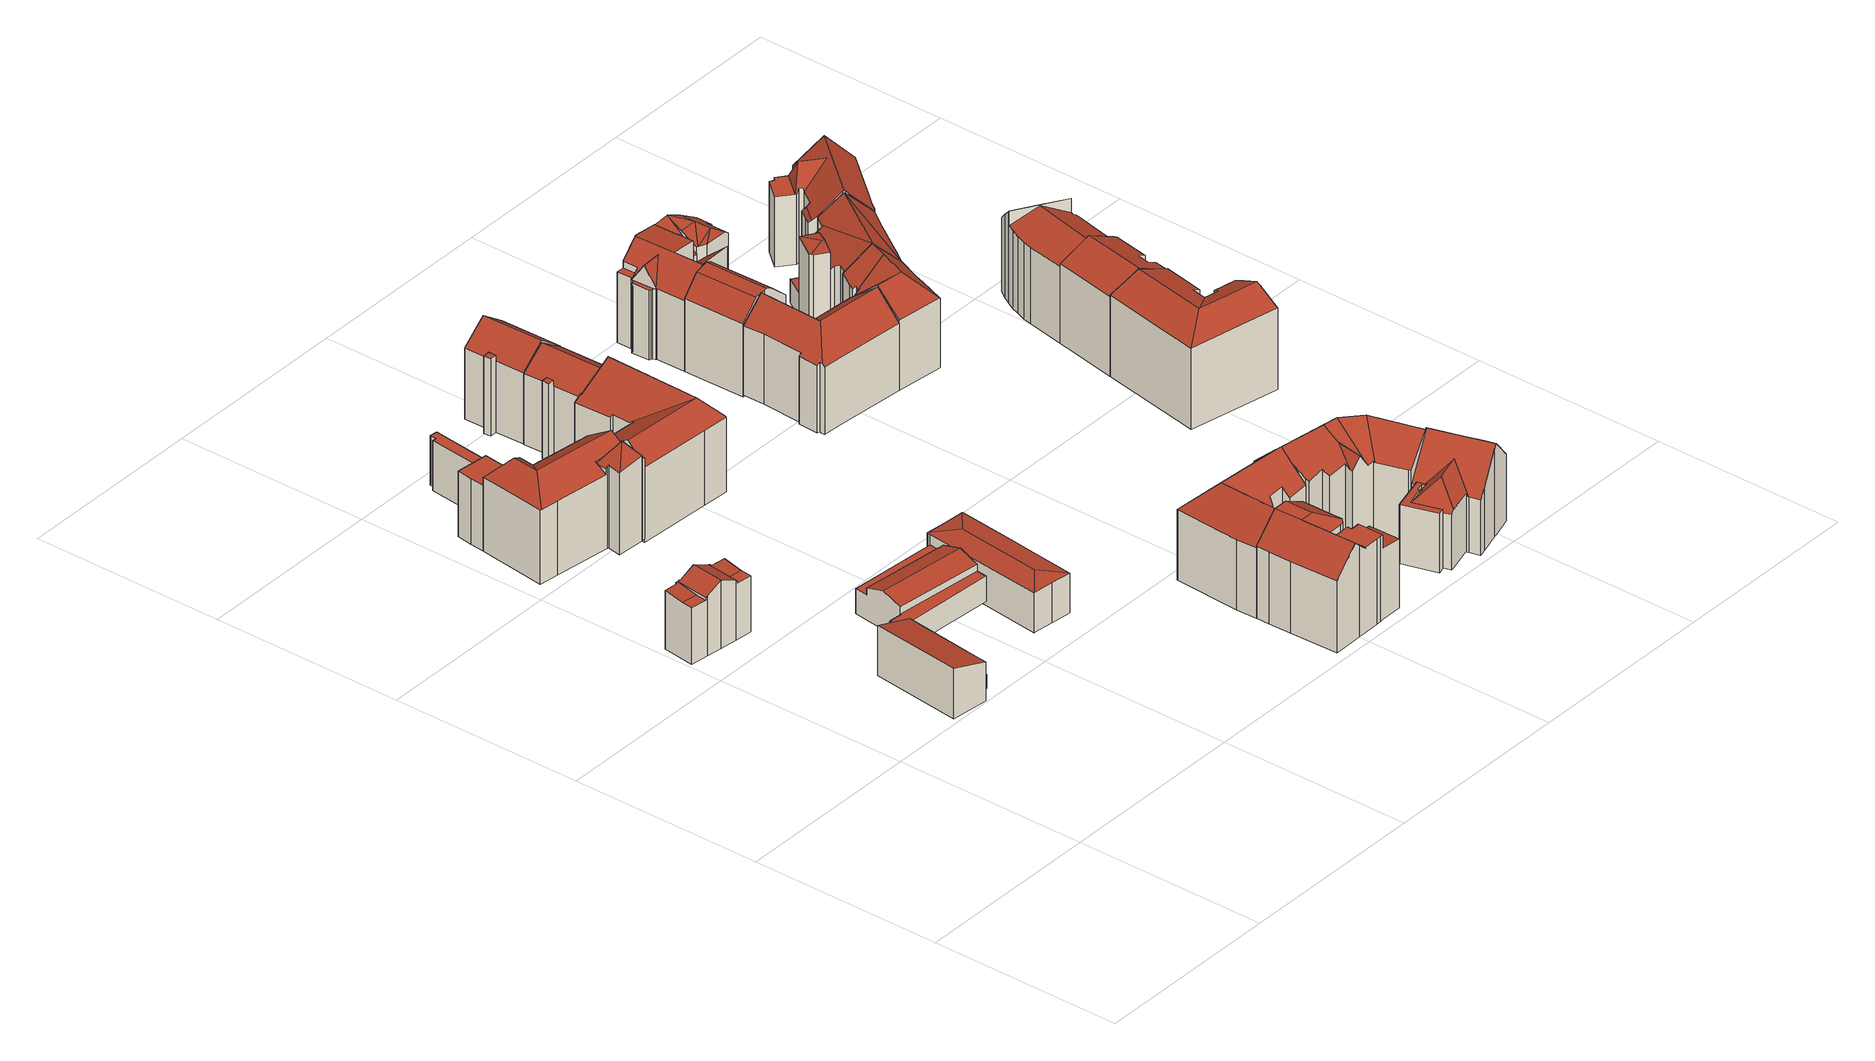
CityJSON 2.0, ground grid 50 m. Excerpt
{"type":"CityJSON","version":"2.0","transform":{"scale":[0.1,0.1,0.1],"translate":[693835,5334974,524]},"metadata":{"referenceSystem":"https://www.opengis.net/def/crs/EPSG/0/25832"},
"CityObjects":{
"building1":{"type":"Building","attributes":{"Gemeindeschluessel":"09162000","HoeheDach":"540.320","HoeheGrund":"527.160","Methode":"1000","NiedrigsteTraufeDesGebaeudes":"537.445","Geometrietyp2DReferenz":"3000","function":"31001_3000","roofType":"2100","measuredHeight":13.16,"storeysAboveGround":2},"geometry":[{"type":"MultiSurface","lod":"2","boundaries":[[[0,1,2,3]],[[4,5,6,7]],[[8,6,5,9,2,1]],[[10,9,5,4]],[[7,6,8,11]],[[3,2,9,10]],[[11,8,1,0]],[[0,3,10,4,7,11]]],"semantics":{"surfaces":[{"type":"WallSurface"},{"type":"RoofSurface"},{"type":"GroundSurface"}],"values":[0,0,1,0,0,0,0,2]}}]},
"building2":{"type":"Building","attributes":{"Gemeindeschluessel":"09162000","HoeheDach":"543.500","HoeheGrund":"525.780","Methode":"2000","NiedrigsteTraufeDesGebaeudes":"540.500","Geometrietyp2DReferenz":"3000","function":"31001_3000","roofType":"3100","measuredHeight":17.72,"storeysAboveGround":2},"geometry":[{"type":"MultiSurface","lod":"2","boundaries":[[[12,13,14,15]],[[16,17,18,19]],[[20,21,14,13,22,23,24]],[[25,21,20,26]],[[27,28,29,25,26,30]],[[31,32,33,34,35,36,37]],[[25,29,38,35,34,39,40,41,21]],[[42,22,13,12]],[[43,41,40,44]],[[45,46,47,48]],[[49,23,22,42]],[[37,19,18,31]],[[50,51,36,35,38]],[[26,20,24,30]],[[49,27,30,24,23]],[[52,53,54,17,16]],[[51,52,16,19,37,36]],[[17,54,47,46,31,18]],[[48,47,54,53]],[[50,38,29,28]],[[52,51,50,28,27,49,42,12,15,43,44,55,56,57,45,48,53]],[[43,15,14,21,41]],[[44,40,39,55]],[[56,55,39,34,33]],[[56,33,32,57]],[[45,57,32,31,46]]],"semantics":{"surfaces":[{"type":"WallSurface"},{"type":"RoofSurface"},{"type":"GroundSurface"}],"values":[0,1,1,0,0,1,1,0,0,0,0,0,0,1,0,0,0,1,0,0,2,0,0,0,0,0]}}]},
"building3":{"type":"Building","attributes":{"Gemeindeschluessel":"09162000","HoeheDach":"533.400","HoeheGrund":"527.110","Methode":"2000","NiedrigsteTraufeDesGebaeudes":"533.400","Geometrietyp2DReferenz":"3000","function":"51009_1610","roofType":"1000","measuredHeight":6.29},"geometry":[{"type":"MultiSurface","lod":"2","boundaries":[[[58,59,60,61]],[[62,63,64,65]],[[66,67,68,69]],[[70,71,72,73]],[[74,75,76,77]],[[73,72,75,74]],[[77,76,78,79]],[[69,68,59,58]],[[80,81,67,66]],[[82,83,71,70]],[[75,72,71,83,60,59,68,67,81,84,64,63,78,76]],[[85,84,81,80]],[[77,79,62,65,85,80,66,69,58,61,82,70,73,74]],[[79,78,63,62]],[[61,60,83,82]],[[65,64,84,85]]],"semantics":{"surfaces":[{"type":"WallSurface"},{"type":"RoofSurface"},{"type":"GroundSurface"}],"values":[0,0,0,0,0,0,0,0,0,0,1,0,2,0,0,0]}}]},
"building4":{"type":"Building","attributes":{"Gemeindeschluessel":"09162000","HoeheDach":"531.080","HoeheGrund":"527.400","Methode":"2000","NiedrigsteTraufeDesGebaeudes":"531.080","Geometrietyp2DReferenz":"3000","function":"51009_1610","roofType":"1000","measuredHeight":3.68},"geometry":[{"type":"MultiSurface","lod":"2","boundaries":[[[86,87,88,89]],[[90,87,86,91]],[[92,93,90,91]],[[91,86,89,92]],[[93,88,87,90]],[[92,89,88,93]]],"semantics":{"surfaces":[{"type":"RoofSurface"},{"type":"WallSurface"},{"type":"GroundSurface"}],"values":[0,1,2,1,1,1]}}]},
"building5":{"type":"Building","attributes":{"Gemeindeschluessel":"09162000","HoeheDach":"552.330","HoeheGrund":"525.790","Methode":"2000","NiedrigsteTraufeDesGebaeudes":"545.018","Geometrietyp2DReferenz":"3000","function":"31001_9998","roofType":"3200","measuredHeight":26.54,"storeysAboveGround":4},"geometry":[{"type":"MultiSurface","lod":"2","boundaries":[[[94,95,96]],[[97,98,99,100,101,102]],[[103,104,105]],[[106,102,101,107,108]],[[109,110,111,112]],[[113,114,115,116,117,118,119,120,121]],[[122,123,124,125]],[[126,127,128,129,130,131,132,106,108]],[[133,97,102,106]],[[134,109,112,135,136,137]],[[138,139,125,124,104,103,140,141,142]],[[143,100,99,144,145,146]],[[112,111,147,95,94]],[[148,108,107,116,115,114,113]],[[112,94,135]],[[149,131,130,150]],[[95,151,152,96]],[[135,94,96,105,104,124,123,136]],[[96,152,105]],[[153,147,111,110]],[[107,101,100,143,146,117,116]],[[132,131,149,154,133,106]],[[141,140,103,105,152,151,155,128,127,126,108,148]],[[118,117,146,145]],[[137,136,123,122]],[[151,95,156,157,155]],[[155,157,158,159,129,128]],[[156,95,147,153]],[[150,130,129,159]],[[160,142,141,148,113,121]],[[150,159,158,157,156,153,110,109,134,137,122,125,139,138,142,160,121,120,119,118,145,144,99,98,97,133,154,149]]],"semantics":{"surfaces":[{"type":"RoofSurface"},{"type":"WallSurface"},{"type":"GroundSurface"}],"values":[0,1,1,0,1,1,1,0,1,1,1,1,0,0,0,1,1,0,1,1,0,1,0,1,1,1,1,1,1,1,2]}}]},
"building6":{"type":"Building","attributes":{"Gemeindeschluessel":"09162000","HoeheDach":"542.889","HoeheGrund":"525.760","Methode":"2000","NiedrigsteTraufeDesGebaeudes":"538.800","Geometrietyp2DReferenz":"3000","function":"31001_9998","roofType":"1000","measuredHeight":17.13,"storeysAboveGround":4},"geometry":[{"type":"MultiSurface","lod":"2","boundaries":[[[161,162,163,164,165,166]],[[167,168,169,170]],[[118,171,172,173]],[[174,175,164,163]],[[176,177,178,179,180,181,182]],[[162,161,97,98,99,183,145,118,173,181,180,179,167,170,174,163]],[[179,178,168,167]],[[145,184,171,118]],[[185,186,187,166,165,164,175,169,168,178,177,188]],[[177,176,189,188]],[[184,189,176,182,172,171]],[[187,186,185,99,98,97]],[[183,99,185,188,189,184,145]],[[161,166,187,97]],[[173,172,182,181]],[[170,169,175,174]]],"semantics":{"surfaces":[{"type":"WallSurface"},{"type":"GroundSurface"},{"type":"RoofSurface"}],"values":[0,0,0,0,0,1,0,0,2,0,2,0,0,0,0,0]}}]},
"building7":{"type":"Building","attributes":{"Gemeindeschluessel":"09162000","HoeheDach":"537.340","HoeheGrund":"527.220","Methode":"2000","NiedrigsteTraufeDesGebaeudes":"533.720","Geometrietyp2DReferenz":"3000","function":"31001_3000","roofType":"3100","measuredHeight":10.12,"storeysAboveGround":1},"geometry":[{"type":"MultiSurface","lod":"2","boundaries":[[[190,191,192,193,194,195]],[[196,197,198,199,191,190,195,200,201,202,203,204,205,206,207,208,209]],[[206,210,211,207]],[[194,212,213,201,200,195]],[[214,215,216,217,218,219,210,206,205,204,203,202]],[[220,221,222,223,211,210,219]],[[224,225,218,217]],[[226,227,192,191,199,198,197,196,209,222,221,220,225,224]],[[226,224,217,216]],[[227,226,216,215]],[[201,213,214,202]],[[223,222,209,208,207,211]],[[193,192,227,215,214,213,212,194]],[[219,218,225,220]]],"semantics":{"surfaces":[{"type":"WallSurface"},{"type":"GroundSurface"},{"type":"RoofSurface"}],"values":[0,1,0,0,0,2,2,0,2,0,0,0,2,0]}}]},
"building8":{"type":"Building","attributes":{"Gemeindeschluessel":"09162000","HoeheDach":"537.509","HoeheGrund":"526.110","Methode":"1000","NiedrigsteTraufeDesGebaeudes":"536.453","Geometrietyp2DReferenz":"3000","function":"31001_3000","roofType":"3200","measuredHeight":11.4,"storeysAboveGround":2},"geometry":[{"type":"MultiSurface","lod":"2","boundaries":[[[228,229,230,231,232,233,234]],[[235,236,237,238,239,230,229,228]],[[239,238,237,236,240,241,242,243,244,245,246,247,248,249]],[[250,234,233,251,252,253,254,255]],[[256,235,228,234,250]],[[241,240,256,250,255,242]],[[255,254,253,244,243,242]],[[251,257,247,246,245,252]],[[236,235,256,240]],[[244,253,252,245]],[[233,232,257,251]],[[249,231,230,239]],[[232,231,249,248,247,257]]],"semantics":{"surfaces":[{"type":"RoofSurface"},{"type":"WallSurface"},{"type":"GroundSurface"}],"values":[0,1,2,0,0,1,1,1,1,1,0,1,1]}}]},
"building9":{"type":"Building","attributes":{"Gemeindeschluessel":"09162000","HoeheDach":"549.359","HoeheGrund":"524.947","Methode":"2000","NiedrigsteTraufeDesGebaeudes":"543.451","Geometrietyp2DReferenz":"3000","function":"31001_1000","roofType":"3100","measuredHeight":24.41,"storeysAboveGround":4},"geometry":[{"type":"MultiSurface","lod":"2","boundaries":[[[258,259,260,261]],[[262,263,264,265]],[[266,267,268,269,270,271]],[[265,264,272,273]],[[274,275,276,277]],[[278,279,271,270,280]],[[281,282,259,258]],[[283,284,285,286]],[[287,266,271,279]],[[288,289,290,291]],[[268,292,293,276,275,294,269]],[[295,287,279,278,288,291,262,265,273,296,283,286,281,258,261,274,277,297,298]],[[274,261,260,294,275]],[[273,272,299,296]],[[291,290,263,262]],[[285,284,300,269,294,260,259,282]],[[295,298,292,268,267]],[[269,300,299,272,264,263,290,289,280,270]],[[277,276,293,297]],[[297,293,292,298]],[[286,285,282,281]],[[278,280,289,288]],[[283,296,299,300,284]],[[295,267,266,287]]],"semantics":{"surfaces":[{"type":"WallSurface"},{"type":"RoofSurface"},{"type":"GroundSurface"}],"values":[0,0,1,0,0,0,0,0,0,0,1,2,0,0,0,1,0,1,0,0,0,0,0,0]}}]},
"building10":{"type":"Building","attributes":{"Gemeindeschluessel":"09162000","HoeheDach":"547.960","HoeheGrund":"524.933","Methode":"2000","NiedrigsteTraufeDesGebaeudes":"543.360","Geometrietyp2DReferenz":"3000","function":"31001_1000","roofType":"3100","measuredHeight":23.03,"storeysAboveGround":5},"geometry":[{"type":"MultiSurface","lod":"2","boundaries":[[[301,302,303,304,305,306]],[[307,308,304,303]],[[309,310,311,312]],[[313,314,315,316,317,318,319,306,305]],[[320,307,303,302]],[[320,321,314,313,308,307]],[[312,311,322,274]],[[305,304,308,313]],[[317,322,311,310,318]],[[301,306,319,323]],[[258,315,314,321]],[[309,323,319,318,310]],[[261,316,315,258]],[[261,274,322,317,316]],[[261,258,321,320,302,301,323,309,312,274]]],"semantics":{"surfaces":[{"type":"WallSurface"},{"type":"RoofSurface"},{"type":"GroundSurface"}],"values":[0,1,0,1,0,0,0,0,1,0,0,0,0,0,2]}}]},
"building11":{"type":"Building","attributes":{"Gemeindeschluessel":"09162000","HoeheDach":"551.380","HoeheGrund":"526.070","Methode":"2000","NiedrigsteTraufeDesGebaeudes":"544.099","Geometrietyp2DReferenz":"3000","function":"31001_1000","roofType":"2100","measuredHeight":25.31,"storeysAboveGround":4},"geometry":[{"type":"MultiSurface","lod":"2","boundaries":[[[324,325,326,327,328,329,330,331,332,333]],[[334,327,326]],[[335,336,337,338,339,340,341,342]],[[343,339,338,344]],[[345,346,347,348,349,350,351]],[[351,352,353,354,355,356,345]],[[349,348,357,358]],[[359,332,331,360]],[[361,362,363,355,354,334,326,325,324]],[[364,365,366,336,335,367]],[[368,369,370,346,345,356,371,372]],[[364,367,373,354,353]],[[357,374,375,376,377,358]],[[378,379,361,324,333,380]],[[381,382,383,384,370,369,385]],[[386,382,381,385,387,388,379,378,380,359,360,389,390,391,392,393,394,343,344,395,366,365,364,353,352,351,350,349,358,377,376,396]],[[354,373,334]],[[328,397,341,340,394,393,392,391,390,329]],[[388,387,368,372,362,361,379]],[[380,333,332,359]],[[342,341,397,328,327]],[[376,375,398,396]],[[363,371,356,355]],[[347,346,370,384]],[[366,395,344,338,337,336]],[[385,369,368,387]],[[394,340,339,343]],[[360,331,330,389]],[[383,399,398,375,374,357,348,347,384]],[[334,373,367,335,342,327]],[[382,386,396,398,399,383]],[[389,330,329,390]],[[362,372,371,363]]],"semantics":{"surfaces":[{"type":"RoofSurface"},{"type":"WallSurface"},{"type":"GroundSurface"}],"values":[0,0,0,1,1,1,1,1,0,1,0,1,1,1,1,2,1,1,1,1,0,1,1,1,1,1,1,1,0,0,1,1,1]}}]},
"building12":{"type":"Building","attributes":{"Gemeindeschluessel":"09162000","HoeheDach":"548.490","HoeheGrund":"524.982","Methode":"2000","NiedrigsteTraufeDesGebaeudes":"543.590","Geometrietyp2DReferenz":"3000","function":"31001_1000","roofType":"3100","measuredHeight":23.51,"storeysAboveGround":5},"geometry":[{"type":"MultiSurface","lod":"2","boundaries":[[[400,401,402,403,404,405,406,407]],[[400,407,408,409,410]],[[411,412,413,410,409,414,415]],[[406,405,415,414,416]],[[404,403,417,418,411]],[[404,411,415,405]],[[402,419,417,403]],[[400,410,413,401]],[[411,418,420,412]],[[406,416,408,407]],[[402,401,413,412,420,419]],[[419,420,418,417]],[[409,408,416,414]]],"semantics":{"surfaces":[{"type":"GroundSurface"},{"type":"WallSurface"},{"type":"RoofSurface"}],"values":[0,1,2,1,1,1,1,1,1,1,1,2,2]}}]},
"building13":{"type":"Building","attributes":{"Gemeindeschluessel":"09162000","HoeheDach":"551.360","HoeheGrund":"526.046","Methode":"2000","NiedrigsteTraufeDesGebaeudes":"544.076","Geometrietyp2DReferenz":"3000","function":"31001_1000","roofType":"3100","measuredHeight":25.31,"storeysAboveGround":4},"geometry":[{"type":"MultiSurface","lod":"2","boundaries":[[[421,422,423,424]],[[425,426,427,428]],[[429,430,431,432,433,434,423,422,435]],[[421,436,437,435,422]],[[428,427,437,436]],[[438,439,440,441]],[[442,443,444,445]],[[429,435,437,427,426,446,447,448,449]],[[450,451,438,441,430,429]],[[439,438,451,452]],[[453,432,431,454]],[[421,424,455,456,453,454,440,439,452,442,445,457,458,459,425,428,436]],[[459,446,426,425]],[[456,433,432,453]],[[455,434,433,456]],[[440,454,431,430,441]],[[450,429,449,444,443]],[[458,447,446,459]],[[442,452,451,450,443]],[[447,458,457,448]],[[449,448,457,445,444]],[[424,423,434,455]]],"semantics":{"surfaces":[{"type":"WallSurface"},{"type":"RoofSurface"},{"type":"GroundSurface"}],"values":[0,0,1,0,0,0,0,1,1,0,0,2,0,0,0,0,1,0,0,0,0,0]}}]},
"building14":{"type":"Building","attributes":{"Gemeindeschluessel":"09162000","HoeheDach":"542.100","HoeheGrund":"526.580","Methode":"2000","NiedrigsteTraufeDesGebaeudes":"542.100","Geometrietyp2DReferenz":"3000","function":"51009_1610","roofType":"1000","measuredHeight":15.52},"geometry":[{"type":"MultiSurface","lod":"2","boundaries":[[[460,461,462,463,464,465,466,467,468,469,470,471]],[[466,472,473,467]],[[463,474,475,464]],[[464,475,476,465]],[[462,477,474,463]],[[470,478,479,471]],[[480,461,460,481]],[[467,473,482,468]],[[471,479,481,460]],[[480,481,479,478,483,482,473,472,476,475,474,477]],[[465,476,472,466]],[[469,483,478,470]],[[461,480,477,462]],[[468,482,483,469]]],"semantics":{"surfaces":[{"type":"GroundSurface"},{"type":"WallSurface"},{"type":"RoofSurface"}],"values":[0,1,1,1,1,1,1,1,1,2,1,1,1,1]}}]},
"building15":{"type":"Building","attributes":{"name":"Polizeiinspektion 22 München - Bogenhausen","Gemeindeschluessel":"09162000","HoeheDach":"550.520","HoeheGrund":"526.242","Methode":"2000","NiedrigsteTraufeDesGebaeudes":"544.371","Geometrietyp2DReferenz":"3000","function":"31001_3071","roofType":"3100","measuredHeight":24.28,"storeysAboveGround":4},"geometry":[{"type":"MultiSurface","lod":"2","boundaries":[[[484,485,486]],[[487,488,489,490,491]],[[492,493,494,495]],[[490,489,496,497,498]],[[499,500,501,484,486,502]],[[501,503,498,504,484]],[[505,495,494,506,507]],[[508,491,490,498,503]],[[487,509,500,499,510,511,512,513,514,515,492,495,505,516,517,518,519,520,521,488]],[[505,507,522,516]],[[521,520,523,497,496]],[[510,499,502,524,525]],[[520,519,526,527,523]],[[500,509,508,503,501]],[[528,511,510,525]],[[513,529,530,514]],[[511,528,531,512]],[[514,530,532,515]],[[517,533,534,518]],[[484,504,535,485]],[[528,525,524,485,535,506,494,493,532,530,529,531]],[[521,496,489,488]],[[487,491,508,509]],[[498,497,523,527,504]],[[516,522,533,517]],[[518,534,526,519]],[[512,531,529,513]],[[535,504,527,526,534,533,522,507,506]],[[486,485,524,502]],[[515,532,493,492]]],"semantics":{"surfaces":[{"type":"RoofSurface"},{"type":"WallSurface"},{"type":"GroundSurface"}],"values":[0,1,1,0,1,0,1,0,2,1,1,1,1,1,1,1,1,1,1,0,0,1,1,0,1,1,1,0,0,1]}}]},
"building16":{"type":"Building","attributes":{"Gemeindeschluessel":"09162000","HoeheDach":"550.660","HoeheGrund":"526.800","Methode":"2000","NiedrigsteTraufeDesGebaeudes":"541.250","Geometrietyp2DReferenz":"3000","function":"31001_1000","roofType":"3100","measuredHeight":23.86,"storeysAboveGround":4},"geometry":[{"type":"MultiSurface","lod":"2","boundaries":[[[536,537,538,539]],[[540,541,542,543,544,545,546,547,548,549,536,539,550,551,552,553,554,555,556,557,558,559,560,561,562,563,564,565,566,567,568,569,570,571]],[[572,573,574,575,576,577,578,579,580,581,582,583,584]],[[585,584,583,564,563,562]],[[586,587,588,589,590,591,592,593,594,575,574,573,572,584,585]],[[595,596,590,589,597,598,599]],[[552,600,601,553]],[[542,593,592,543]],[[541,540,571,576,575,594]],[[549,602,537,536]],[[560,559,558,603,588,587,586,561]],[[554,604,605,555]],[[606,603,558,557,556,607]],[[538,608,609,551,550,539]],[[555,605,607,556]],[[545,590,596,546]],[[582,581,580,579,578,577,576,571,570,569,568,567,566,565,564,583]],[[598,597,589,588,603,606,607,605,604,601,600,609,608]],[[553,601,604,554]],[[549,548,547,546,596,595,599,602]],[[561,586,585,562]],[[544,543,592,591,590,545]],[[537,602,599,598,608,538]],[[541,594,593,542]],[[551,609,600,552]]],"semantics":{"surfaces":[{"type":"WallSurface"},{"type":"GroundSurface"},{"type":"RoofSurface"}],"values":[0,1,2,0,2,2,0,0,0,0,0,0,0,0,0,0,0,2,0,0,0,0,2,0,0]}}]},
"building17":{"type":"Building","attributes":{"Gemeindeschluessel":"09162000","HoeheDach":"549.860","HoeheGrund":"525.980","Methode":"2000","NiedrigsteTraufeDesGebaeudes":"540.804","Geometrietyp2DReferenz":"3000","function":"31001_1000","roofType":"3100","measuredHeight":23.88,"storeysAboveGround":4},"geometry":[{"type":"MultiSurface","lod":"2","boundaries":[[[610,611,612,613]],[[614,615,616,617,618,619,620,621]],[[622,623,611,610]],[[624,625,626,627,628,629]],[[630,631,632,633]],[[634,635,631,630,636,637]],[[626,625,638,639]],[[639,638,640,641]],[[642,643,644,645,646,647]],[[648,647,646,616,615,614,649]],[[650,643,642,651,634,637]],[[620,652,653,654,655,621]],[[656,657,658,659,613,612]],[[632,660,661,662,663,633]],[[614,621,655,654,664,640,638,625,624,629,657,656,665,649]],[[658,657,629,628]],[[631,635,649,665,656,612,611,623,661,660,632]],[[617,616,646,645]],[[666,641,640,664,654,653]],[[651,642,647,648,649,635,634]],[[662,661,623,622]],[[644,643,650,637,636,630,633,663,662,622,610,613,659,658,628,627,626,639,641,666,653,652,620,619,618,617,645]]],"semantics":{"surfaces":[{"type":"WallSurface"},{"type":"RoofSurface"},{"type":"GroundSurface"}],"values":[0,0,0,0,0,0,0,0,0,1,0,0,0,0,1,0,1,0,0,1,0,2]}}]},
"building18":{"type":"Building","attributes":{"Gemeindeschluessel":"09162000","HoeheDach":"549.970","HoeheGrund":"525.490","Methode":"2000","NiedrigsteTraufeDesGebaeudes":"544.074","Geometrietyp2DReferenz":"3000","function":"31001_1000","roofType":"3400","measuredHeight":24.48,"storeysAboveGround":4},"geometry":[{"type":"MultiSurface","lod":"2","boundaries":[[[667,668,669,670,671,672,673,674,675,676]],[[677,678,679,680,681,682]],[[683,684,685,686,687,688,689,690]],[[680,667,676,681]],[[691,692,686,685]],[[693,694,692,691]],[[671,670,694,693]],[[693,691,685,684,683,690,678,677,682,675,674,673,672,671]],[[686,692,694,670,669,687]],[[679,689,688,668,667,680]],[[690,689,679,678]],[[682,681,676,675]],[[687,669,668,688]]],"semantics":{"surfaces":[{"type":"WallSurface"},{"type":"RoofSurface"},{"type":"GroundSurface"}],"values":[0,0,0,1,0,0,0,2,1,1,0,0,1]}}]},
"building19":{"type":"Building","attributes":{"Gemeindeschluessel":"09162000","HoeheDach":"550.020","HoeheGrund":"525.512","Methode":"2000","NiedrigsteTraufeDesGebaeudes":"542.207","Geometrietyp2DReferenz":"3000","function":"31001_1000","roofType":"3100","measuredHeight":24.51,"storeysAboveGround":4},"geometry":[{"type":"MultiSurface","lod":"2","boundaries":[[[675,695,696,697]],[[671,698,699,695,675]],[[700,701,702,703]],[[704,705,706,707,708,709]],[[708,707,710,711]],[[712,713,714,715]],[[711,710,716,717]],[[699,698,718,714,713]],[[719,720,721,722,723,724]],[[725,726,727,728]],[[706,705,729,730,731]],[[732,733,734,722,721,735,736,737]],[[738,739,740,741]],[[742,743,744,727,726,702,701,745,746]],[[747,748,749,750]],[[751,733,732]],[[752,710,707]],[[712,753,734,733,751,713]],[[754,755,756,757]],[[706,752,707]],[[758,759,760,761]],[[762,763,749]],[[764,718,698,671]],[[717,720,719,765]],[[755,762,763,762,766,767,756]],[[768,762,755,754]],[[706,731,752]],[[769,736,735,770]],[[704,709,771,724,723,772,734,753]],[[769,757,756,767,773,737,736]],[[774,743,742,750,749,763,762,768]],[[775,746,745,776]],[[715,714,718,764]],[[771,719,724]],[[777,744,743,774]],[[729,705,704,753,712,715,764,671,675,697,775,776,700,703,725,728,777,774,768,754,757,769,770,778,761,760,738,741]],[[710,758,779,716]],[[696,695,699,732,737,773,780,762,749,748,781]],[[776,745,701,700]],[[722,734,772]],[[740,730,729,741]],[[732,699,713,751]],[[742,746,782,747,750]],[[708,711,717,765,709]],[[728,727,744,777]],[[761,778,779,758]],[[762,780,766]],[[740,739,759,758,710,752,731,730]],[[696,781,782,746,775,697]],[[717,716,779,778,770,735,721,720]],[[782,781,748,747]],[[703,702,726,725]],[[772,723,722]],[[771,709,765,719]],[[766,780,773,767]],[[760,759,739,738]]],"semantics":{"surfaces":[{"type":"WallSurface"},{"type":"RoofSurface"},{"type":"GroundSurface"}],"values":[0,0,0,0,1,0,1,1,1,0,0,1,0,1,1,0,1,0,0,1,0,0,0,1,1,0,1,0,0,0,0,0,0,0,0,2,1,1,0,0,0,1,0,0,0,0,0,1,0,0,1,0,1,1,0,0]}}]},
"building20":{"type":"Building","attributes":{"Gemeindeschluessel":"09162000","HoeheDach":"527.910","HoeheGrund":"525.970","Methode":"2000","NiedrigsteTraufeDesGebaeudes":"527.910","Geometrietyp2DReferenz":"3000","function":"51009_1610","roofType":"1000","measuredHeight":1.94},"geometry":[{"type":"MultiSurface","lod":"2","boundaries":[[[783,784,785,786]],[[784,787,788,785]],[[783,789,787,784]],[[785,788,790,786]],[[786,790,789,783]],[[790,788,787,789]]],"semantics":{"surfaces":[{"type":"GroundSurface"},{"type":"WallSurface"},{"type":"RoofSurface"}],"values":[0,1,1,1,1,2]}}]},
"building21":{"type":"Building","attributes":{"Gemeindeschluessel":"09162000","HoeheDach":"550.270","HoeheGrund":"525.920","Methode":"2000","NiedrigsteTraufeDesGebaeudes":"543.531","Geometrietyp2DReferenz":"3000","function":"31001_1000","roofType":"3100","measuredHeight":24.35,"storeysAboveGround":4},"geometry":[{"type":"MultiSurface","lod":"2","boundaries":[[[791,792,646,793]],[[794,795,796,797,798,799,800,801,802,803,804,805,806,807,808,809,810,811,812,813,814]],[[815,816,813,812,811,817]],[[791,818,819,820,792]],[[806,805,821,822,823,807]],[[810,824,817,811]],[[807,823,825,808]],[[813,816,826,814]],[[827,819,818]],[[825,828,824,810,809,808]],[[829,793,646,801,800,799]],[[814,826,830,794]],[[796,795,794,830,831,832]],[[798,797,796,832,833,834,829,799]],[[818,815,817,824,828,825,823,822,821,827]],[[833,832,831,830,826,816,815,818,791]],[[792,820,803,802,801,646]],[[834,833,791,793,829]],[[820,819,827,821,805,804,803]]],"semantics":{"surfaces":[{"type":"RoofSurface"},{"type":"GroundSurface"},{"type":"WallSurface"}],"values":[0,1,2,0,2,2,2,2,2,2,2,2,2,2,0,0,2,0,2]}}]},
"building22":{"type":"Building","attributes":{"Gemeindeschluessel":"09162000","HoeheDach":"547.716","HoeheGrund":"525.880","Methode":"1000","NiedrigsteTraufeDesGebaeudes":"547.073","Geometrietyp2DReferenz":"3000","function":"31001_1000","roofType":"3200","measuredHeight":21.84,"storeysAboveGround":5},"geometry":[{"type":"MultiSurface","lod":"2","boundaries":[[[835,836,837,838]],[[839,835,838,840,841,842,843]],[[844,845,846,847]],[[835,839,843,848,849,836]],[[840,838,837,844,847,841]],[[841,847,846,842]],[[848,843,842,846]],[[837,836,849,845,844]],[[845,849,848,846]]],"semantics":{"surfaces":[{"type":"WallSurface"},{"type":"GroundSurface"},{"type":"RoofSurface"}],"values":[0,1,2,0,0,0,0,2,2]}}]},
"building23":{"type":"Building","attributes":{"Gemeindeschluessel":"09162000","HoeheDach":"532.000","HoeheGrund":"525.890","Methode":"2000","NiedrigsteTraufeDesGebaeudes":"532.000","Geometrietyp2DReferenz":"3000","function":"31001_1000","roofType":"1000","measuredHeight":6.11,"storeysAboveGround":1},"geometry":[{"type":"MultiSurface","lod":"2","boundaries":[[[850,851,852,853]],[[842,854,855,856]],[[842,856,850,853,843]],[[856,855,851,850]],[[843,857,854,842]],[[857,852,851,855,854]],[[853,852,857,843]]],"semantics":{"surfaces":[{"type":"WallSurface"},{"type":"GroundSurface"},{"type":"RoofSurface"}],"values":[0,0,1,0,0,2,0]}}]},
"building24":{"type":"Building","attributes":{"Gemeindeschluessel":"09162000","HoeheDach":"550.250","HoeheGrund":"525.880","Methode":"2000","NiedrigsteTraufeDesGebaeudes":"542.412","Geometrietyp2DReferenz":"3000","function":"31001_1000","roofType":"3100","measuredHeight":24.37,"storeysAboveGround":4},"geometry":[{"type":"MultiSurface","lod":"2","boundaries":[[[858,859,860,861]],[[862,863,858,861,864,814,813,865,811,866,867,868,869,835,843,853,870,871,872,873,874,875,876,877,878]],[[879,880,881,873,872,871]],[[882,883,881,880,884]],[[866,885,886,867]],[[865,813,887,884,888,811]],[[835,889,890,843]],[[882,891,876,875,874,883]],[[892,879,871,870,853,893]],[[860,859,894,895,896,897,891,882,898]],[[811,888,885,866]],[[858,863,862,895,894,859]],[[876,891,897,877]],[[877,897,896,878]],[[884,880,879,892,893,890,889,899,900,886,885,888]],[[843,890,893,853]],[[814,826,887,813]],[[887,826,898,882,884]],[[869,899,889,835]],[[878,896,895,862]],[[814,864,861,860,898,826]],[[873,881,883,874]],[[868,867,886,900,899,869]]],"semantics":{"surfaces":[{"type":"WallSurface"},{"type":"GroundSurface"},{"type":"RoofSurface"}],"values":[0,1,0,2,0,0,0,0,0,2,0,0,0,0,2,0,0,2,0,0,0,0,0]}}]},
"building25":{"type":"Building","attributes":{"Gemeindeschluessel":"09162000","HoeheDach":"550.736","HoeheGrund":"526.210","Methode":"2000","NiedrigsteTraufeDesGebaeudes":"547.280","Geometrietyp2DReferenz":"3000","function":"31001_1000","roofType":"3100","measuredHeight":24.53,"storeysAboveGround":4},"geometry":[{"type":"MultiSurface","lod":"2","boundaries":[[[901,902,903,904,905,906,907,908,909,910,911,912]],[[913,909,908,914]],[[915,916,917,918,919,920]],[[921,922,923,905,904,903]],[[922,921,924,925,926,916,915,920,927,928,929,930,931,932,933,934,935,936,937,913,914,938,939,923]],[[911,940,941,942,943,944,945,946,912]],[[911,910,909,913,937,936,935,940]],[[918,917,947,948,902,901,912,919]],[[939,906,905,923]],[[932,943,942,933]],[[945,944,931,930,929,949]],[[931,944,943,932]],[[935,934,933,942,941,940]],[[925,948,947,926]],[[908,907,906,939,938,914]],[[912,946,945,949,950,951,919]],[[948,925,924,921,903,902]],[[926,947,917,916]],[[919,951,950,928,927,920]],[[928,950,949,929]]],"semantics":{"surfaces":[{"type":"RoofSurface"},{"type":"WallSurface"},{"type":"GroundSurface"}],"values":[0,1,1,1,2,0,1,0,1,1,1,1,1,1,1,0,1,1,1,1]}}]},
"building26":{"type":"Building","attributes":{"Gemeindeschluessel":"09162000","HoeheDach":"550.861","HoeheGrund":"526.240","Methode":"1000","NiedrigsteTraufeDesGebaeudes":"546.860","Geometrietyp2DReferenz":"3000","function":"31001_1000","roofType":"3100","measuredHeight":24.62,"storeysAboveGround":4},"geometry":[{"type":"MultiSurface","lod":"2","boundaries":[[[952,953,954,955,956,957,958,959]],[[955,954,960,961]],[[962,963,959,958]],[[929,964,965,928]],[[965,966,967,968,969,928]],[[961,970,971,972,931,973,929,928,969,968,962,958,957,956,955]],[[973,931,974,975,964,929]],[[964,975,952,959,963,967,966,965]],[[971,976,977,972]],[[974,977,976,978,960,954,953,952,975]],[[963,962,968,967]],[[970,978,976,971]],[[961,960,978,970]],[[972,977,974,931]]],"semantics":{"surfaces":[{"type":"WallSurface"},{"type":"GroundSurface"},{"type":"RoofSurface"}],"values":[0,0,0,0,0,1,0,2,0,2,0,0,0,0]}}]},
"building27":{"type":"Building","attributes":{"Gemeindeschluessel":"09162000","HoeheDach":"550.521","HoeheGrund":"526.230","Methode":"2000","NiedrigsteTraufeDesGebaeudes":"545.648","Geometrietyp2DReferenz":"3000","function":"31001_1000","roofType":"3100","measuredHeight":24.29,"storeysAboveGround":4},"geometry":[{"type":"MultiSurface","lod":"2","boundaries":[[[979,980,981,982,983,984,985]],[[986,987,988,989]],[[990,991,987,986]],[[962,992,993,968]],[[994,995,996,997,998,999,1000]],[[1001,985,984,1002,1003,1004,1005,1006,997,996]],[[1007,1008,1009,980,979,1010,1011]],[[1012,1006,1005,1013]],[[1014,958,1007,1011,992,962]],[[989,988,994,1000]],[[1010,979,985,1001,996,995]],[[981,980,1009,1015]],[[998,997,1006,1012]],[[1015,1009,1008,956]],[[1016,1004,1003,1017]],[[992,1011,1010,995,994,988,987,991,993]],[[956,1008,1007,958]],[[968,993,991,990]],[[1017,1003,1002,1018]],[[1013,1005,1004,1016]],[[983,982,981,1015,956,958,1014,962,968,990,986,989,1000,999,998,1012,1013,1016,1017,1018]],[[1018,1002,984,983]]],"semantics":{"surfaces":[{"type":"WallSurface"},{"type":"RoofSurface"},{"type":"GroundSurface"}],"values":[0,0,0,0,0,1,1,0,0,0,0,0,0,0,0,1,0,0,0,0,2,0]}}]},
"building28":{"type":"Building","attributes":{"Gemeindeschluessel":"09162000","HoeheDach":"550.800","HoeheGrund":"525.567","Methode":"2000","NiedrigsteTraufeDesGebaeudes":"542.850","Geometrietyp2DReferenz":"3000","function":"31001_1000","roofType":"3100","measuredHeight":25.23,"storeysAboveGround":4},"geometry":[{"type":"MultiSurface","lod":"2","boundaries":[[[1019,1020,1021,1022,1023,1024,1025]],[[1026,1027,1028,1029,1030]],[[1023,1031,1032,1024]],[[1033,1034,1022,1021,1035,1036]],[[1037,1038,1039,1040]],[[1041,1042,1030,1029,1019,1025,1043,1044,1045,1046,1047,1048]],[[1049,1050,1051,1052]],[[1032,1053,1043,1025,1024]],[[1037,1054,1055,1038]],[[1037,1040,1056,1057,1058,1049,1052,1059,1060,1061,1062,1063,1064,1065,1053,1032,1031,1034,1033,1066,1067,1068,1027,1026,1069,1070,1054]],[[1067,1071,1072,1068]],[[1066,1073,1071,1067]],[[1063,1062,1046,1045,1074]],[[1058,1075,1050,1049]],[[1053,1065,1076,1044,1043]],[[1059,1077,1078,1060]],[[1061,1047,1046,1062]],[[1045,1044,1076,1079,1074]],[[1031,1023,1022,1034]],[[1064,1079,1076,1065]],[[1063,1074,1079,1064]],[[1040,1039,1080,1056]],[[1027,1068,1072,1081,1082,1028]],[[1056,1080,1083,1057]],[[1021,1020,1082,1081,1035]],[[1070,1069,1042,1041,1084]],[[1052,1051,1077,1059]],[[1019,1029,1028,1082,1020]],[[1026,1030,1042,1069]],[[1035,1081,1072,1071,1073,1036]],[[1055,1084,1041,1048,1078,1077,1051,1050,1075,1083,1080,1039,1038]],[[1057,1083,1075,1058]],[[1061,1060,1078,1048,1047]],[[1033,1036,1073,1066]],[[1070,1084,1055,1054]]],"semantics":{"surfaces":[{"type":"RoofSurface"},{"type":"WallSurface"},{"type":"GroundSurface"}],"values":[0,1,1,1,1,0,1,1,1,2,1,1,1,1,1,1,1,0,1,1,1,1,1,1,0,1,1,0,1,0,0,1,1,1,1]}}]}
},
"vertices":[
[177,493,32],[177,493,163],[204,727,163],[204,727,32],[299,689,32],[299,689,134],[278,513,134],[278,513,32],[274,482,134],[302,717,134],[302,717,32],[274,482,32],
[47,1163,18],[47,1163,172],[52,1163,172],[52,1163,18],[179,1060,165],[183,1090,165],[141,1094,165],[138,1064,165],[48,1106,165],[54,1163,172],[47,1160,171],[11,1163,171],[5,1111,165],[44,1075,172],[44,1075,165],[1,1081,18],[48,1075,18],[48,1075,174],[1,1081,165],[148,1151,172],[147,1151,173],[145,1151,173],[101,1156,195],[91,1070,195],[134,1065,174],[138,1064,172],[90,1070,195],[100,1156,195],[59,1160,174],[59,1163,174],[47,1160,18],[59,1163,18],[59,1160,18],[151,1150,18],[151,1150,172],[151,1146,171],[151,1146,18],[11,1163,18],[90,1070,18],[134,1065,18],[179,1060,18],[189,1141,18],[189,1141,171],[100,1156,18],[145,1151,18],[147,1151,18],
[150,1175,31],[150,1175,94],[147,1151,94],[147,1151,31],[63,1185,31],[63,1185,94],[82,1183,94],[82,1183,31],[118,1179,31],[118,1179,94],[141,1177,94],[141,1177,31],[100,1156,31],[100,1156,94],[59,1160,94],[59,1160,31],[59,1163,31],[59,1163,94],[52,1163,94],[52,1163,31],[55,1186,94],[55,1186,31],[109,1180,31],[109,1180,94],[145,1151,31],[145,1151,94],[91,1182,94],[91,1182,31],
[311,509,71],[332,686,71],[299,689,71],[278,513,71],[332,686,34],[311,509,34],[278,513,34],[299,689,34],
[276,1496,283],[321,1527,227],[236,1538,227],[168,1687,18],[169,1694,18],[169,1695,18],[169,1695,211],[169,1694,211],[168,1687,211],[234,1506,212],[234,1506,227],[236,1530,227],[164,1655,211],[109,1662,256],[101,1593,256],[306,1465,18],[306,1466,18],[306,1466,241],[306,1465,241],[37,1531,211],[46,1600,211],[55,1670,211],[60,1709,211],[60,1709,210],[60,1709,18],[55,1670,18],[46,1600,18],[37,1531,18],[240,1505,18],[240,1505,235],[238,1506,232],[238,1506,18],[156,1586,256],[239,1576,256],[324,1565,256],[327,1606,229],[328,1619,220],[329,1633,211],[165,1655,211],[164,1655,18],[236,1469,18],[236,1469,233],[234,1469,231],[234,1469,18],[92,1524,18],[234,1506,18],[92,1524,212],[89,1525,212],[89,1525,18],[114,1702,211],[114,1702,18],[111,1702,18],[111,1702,210],[317,1466,228],[39,1531,212],[329,1633,18],[328,1619,18],[321,1527,232],[236,1538,232],[317,1466,18],[165,1655,18],[322,1536,237],[321,1527,18],[322,1536,18],[324,1565,18],[327,1606,18],[39,1531,18],
[175,1687,18],[176,1693,18],[207,1956,18],[207,1956,148],[176,1693,148],[175,1687,148],[175,1942,18],[175,1942,148],[187,1942,148],[187,1942,18],[60,1709,189],[64,1745,189],[64,1745,18],[188,1959,18],[188,1959,148],[155,1778,189],[155,1778,148],[156,1777,148],[156,1777,18],[155,1778,18],[70,1787,18],[70,1787,189],[146,1698,18],[111,1702,189],[169,1695,148],[169,1694,148],[168,1687,148],[146,1698,148],[146,1698,189],
[427,735,32],[576,724,32],[576,724,98],[427,735,98],[305,743,98],[305,743,32],[595,892,32],[591,855,32],[585,803,32],[579,751,32],[306,748,32],[310,778,32],[344,775,32],[345,777,32],[351,829,32],[357,881,32],[362,915,32],[368,914,32],[435,909,32],[595,896,32],[362,915,97],[368,914,97],[306,748,98],[310,778,98],[344,775,98],[345,777,98],[345,777,116],[351,829,133],[357,881,116],[357,881,97],[591,855,97],[595,892,97],[595,896,97],[435,909,97],[585,803,133],[591,855,116],[579,751,116],[579,751,98],
[667,566,125],[684,702,125],[688,736,125],[705,894,125],[704,894,125],[644,845,135],[619,625,135],[667,565,125],[667,565,21],[667,566,21],[684,702,21],[688,736,21],[613,571,21],[560,577,21],[559,577,21],[576,724,21],[595,896,21],[596,904,21],[597,904,21],[650,899,21],[704,894,21],[705,894,21],[560,577,125],[597,904,125],[596,904,125],[595,896,125],[576,724,125],[559,577,125],[613,571,125],[650,899,125],
[452,1753,9],[452,1753,206],[452,1750,206],[452,1750,9],[328,1619,9],[328,1619,196],[375,1615,196],[375,1615,9],[509,1455,204],[580,1451,204],[580,1454,206],[541,1502,254],[320,1514,254],[317,1466,204],[374,1598,206],[374,1598,9],[583,1753,9],[583,1753,208],[585,1627,204],[585,1627,9],[321,1527,9],[317,1466,9],[321,1527,247],[430,1752,9],[430,1752,195],[439,1654,9],[439,1654,200],[432,1654,196],[432,1654,9],[509,1455,9],[322,1536,9],[322,1536,242],[327,1606,203],[327,1606,9],[582,1521,205],[580,1521,207],[545,1752,254],[580,1451,9],[437,1594,9],[580,1521,9],[582,1521,9],[437,1594,206],[437,1606,200],
[450,1844,9],[431,1844,9],[431,1844,212],[447,1844,212],[447,1844,194],[450,1844,196],[431,1825,212],[447,1826,212],[580,1913,9],[580,1913,194],[583,1757,194],[583,1757,9],[447,1826,194],[450,1826,196],[452,1753,196],[452,1750,196],[516,1751,240],[513,1911,240],[448,1908,195],[431,1825,9],[450,1826,9],[583,1753,194],[448,1908,9],
[974,17,274],[973,97,274],[972,116,274],[971,164,274],[970,238,274],[906,237,209],[906,236,209],[906,202,209],[907,144,208],[910,16,209],[1009,117,240],[1063,125,245],[1066,129,243],[1066,166,242],[1066,208,242],[1066,238,241],[1051,238,250],[1007,238,274],[1008,165,274],[1066,238,21],[1066,208,21],[1049,87,243],[1072,88,243],[1072,88,207],[1085,88,206],[1085,88,21],[1072,88,21],[1049,87,21],[1049,99,21],[1049,118,21],[1049,118,204],[1049,99,204],[1049,99,243],[1085,94,206],[1085,94,21],[907,144,21],[906,202,21],[989,18,260],[1011,18,240],[1009,98,240],[1057,119,21],[1063,125,21],[1066,129,21],[1057,119,240],[1050,19,243],[1065,20,243],[1073,20,243],[1009,98,243],[1011,18,243],[1049,118,240],[1092,100,205],[1094,102,205],[1094,102,21],[1092,100,21],[974,17,21],[989,18,21],[910,16,21],[1073,20,21],[1131,21,21],[1131,21,201],[1073,20,207],[1065,20,21],[1129,101,21],[1050,19,21],[1011,18,21],[906,236,21],[906,237,21],[970,238,21],[983,238,21],[1007,238,21],[1051,238,21],[1066,166,21],[1129,103,21],[983,238,274],[1129,103,201],[1129,101,201],
[448,1908,10],[446,1984,10],[427,1984,10],[426,2002,10],[445,2003,10],[443,2069,10],[576,2073,10],[580,1913,10],[580,1913,196],[514,1911,245],[448,1908,196],[445,2003,196],[445,1984,196],[446,1984,196],[510,2071,245],[443,2069,196],[576,2073,196],[426,2002,212],[445,2003,212],[427,1984,212],[445,1984,212],
[1164,358,20],[1164,358,256],[1162,306,206],[1162,306,20],[1160,388,20],[1160,388,264],[1160,381,270],[1160,381,20],[975,390,274],[1053,309,202],[1056,315,208],[1062,326,219],[1105,326,222],[1105,306,202],[1165,377,274],[1165,381,20],[1165,381,270],[1051,238,201],[1051,238,20],[1052,308,20],[1052,308,203],[906,237,20],[906,237,205],[905,292,202],[905,292,20],[1161,449,204],[1070,456,203],[915,465,204],[915,464,205],[969,238,274],[983,238,261],[983,238,20],[1062,326,20],[1056,315,20],[1105,306,20],[1105,326,20],[915,465,20],[1070,456,20],[1161,449,20],
[1259,124,26],[1350,149,26],[1357,125,26],[1351,126,26],[1348,134,26],[1332,130,26],[1334,121,26],[1329,119,26],[1327,124,26],[1280,110,26],[1302,38,26],[1286,34,26],[1334,121,181],[1329,119,181],[1351,126,181],[1348,134,181],[1332,130,181],[1357,125,181],[1302,38,181],[1286,34,181],[1350,149,181],[1259,124,181],[1327,124,181],[1280,110,181],
[1307,249,204],[1294,323,241],[1283,253,241],[1346,161,22],[1485,202,22],[1485,202,204],[1424,184,265],[1346,161,208],[1165,381,22],[1165,381,262],[1160,381,262],[1160,381,22],[1439,354,207],[1439,354,208],[1387,319,265],[1262,256,22],[1321,247,22],[1321,247,209],[1262,256,210],[1322,243,207],[1339,362,265],[1160,388,22],[1160,387,265],[1160,388,265],[1344,168,208],[1344,168,22],[1266,280,22],[1212,280,22],[1211,300,22],[1161,296,22],[1162,306,22],[1164,358,22],[1161,449,22],[1162,448,22],[1183,446,22],[1259,437,22],[1366,420,22],[1439,354,22],[1161,449,208],[1366,420,208],[1264,266,209],[1266,280,217],[1259,437,206],[1365,420,208],[1212,280,213],[1161,296,218],[1162,306,223],[1211,300,223],[1164,358,250],[1162,448,208],[1183,446,207],[1300,368,265],
[1302,38,28],[1302,38,172],[1280,110,173],[1280,110,28],[1475,29,28],[1468,27,28],[1410,10,28],[1393,5,28],[1385,31,28],[1385,32,28],[1383,38,28],[1382,38,28],[1317,20,28],[1309,18,28],[1284,111,28],[1327,124,28],[1329,119,28],[1334,121,28],[1332,130,28],[1348,134,28],[1351,126,28],[1356,125,28],[1357,125,28],[1353,136,28],[1353,137,28],[1350,149,28],[1346,161,28],[1428,185,28],[1485,202,28],[1492,178,28],[1497,161,28],[1508,125,28],[1519,89,28],[1524,74,28],[1524,73,28],[1532,46,28],[1435,161,267],[1451,108,267],[1467,56,267],[1475,29,267],[1532,46,202],[1524,73,202],[1524,74,202],[1519,89,202],[1508,125,202],[1497,161,202],[1492,178,202],[1485,202,202],[1428,185,267],[1346,161,173],[1350,149,173],[1353,137,173],[1353,136,173],[1417,98,228],[1385,32,173],[1385,31,173],[1393,5,173],[1410,10,192],[1468,27,259],[1382,38,179],[1383,38,179],[1368,84,228],[1347,77,228],[1317,20,181],[1329,119,182],[1334,121,182],[1309,18,173],[1357,125,184],[1332,130,173],[1348,134,173],[1356,125,184],[1351,126,182],[1284,111,177],[1327,124,177],
[884,1591,20],[884,1591,204],[883,1648,201],[883,1648,20],[998,1549,197],[1002,1549,196],[1119,1542,195],[1119,1542,20],[1002,1549,20],[998,1549,20],[991,1550,20],[991,1550,205],[878,1483,20],[878,1483,202],[1005,1643,193],[1022,1642,176],[1022,1642,20],[1005,1643,20],[953,1645,20],[953,1645,247],[876,1429,20],[876,1429,202],[869,1430,195],[869,1430,20],[875,1415,195],[875,1422,202],[875,1422,20],[875,1415,20],[1030,1641,168],[1030,1641,20],[1025,1583,171],[1025,1583,20],[1110,1396,195],[1110,1396,20],[1116,1461,20],[1124,1533,20],[1124,1533,201],[1116,1461,259],[999,1471,259],[935,1476,259],[932,1411,20],[932,1411,195],[991,1554,20],[994,1585,20],[994,1585,203],[991,1554,204],[941,1645,259],[944,1645,256],[944,1645,20],[941,1645,20],[872,1481,196],[872,1483,196],[872,1483,20],[872,1481,20],[1003,1585,193],[938,1558,259],[1003,1585,20],
[923,1810,253],[957,1811,260],[973,1812,253],[1033,1813,201],[1033,1813,15],[973,1812,15],[957,1811,15],[923,1810,15],[880,1809,15],[880,1809,206],[926,1646,15],[944,1645,15],[944,1645,257],[926,1646,253],[883,1648,206],[883,1648,15],[959,1644,15],[976,1644,15],[1022,1642,15],[1022,1642,212],[976,1644,253],[959,1644,260],[953,1645,258],[953,1645,15],[1021,1727,15],[1021,1727,212],[1034,1728,15],[1034,1728,201],
[880,1809,199],[879,1884,200],[879,1884,15],[1033,1813,260],[945,1811,260],[871,1896,15],[871,1896,197],[867,1897,197],[867,1897,15],[1058,1918,15],[1072,1900,15],[1072,1900,209],[1059,1917,201],[1058,1918,201],[1058,1918,182],[1103,1960,227],[1057,1959,227],[1012,1883,15],[1012,1883,199],[1026,1883,199],[1026,1883,15],[1057,1999,251],[1056,1999,251],[1032,1873,208],[1029,1973,230],[1010,1997,251],[1010,1997,252],[1011,1935,252],[1029,1917,231],[1030,1917,230],[865,1944,15],[865,1944,197],[869,1944,197],[869,1944,15],[1145,1901,15],[1145,1901,200],[1135,1901,207],[943,1889,260],[1012,1891,252],[1012,1916,252],[946,1995,260],[941,1995,260],[940,1995,260],[1161,1960,15],[1161,1960,189],[1144,1960,200],[1144,1960,15],[876,1951,197],[875,1949,197],[872,1946,197],[875,1893,197],[878,1888,197],[877,1919,248],[929,1921,248],[876,1952,199],[876,1951,199],[1012,1891,199],[1104,1918,227],[1012,1916,15],[877,1956,15],[877,1956,200],[876,1993,200],[876,1993,15],[1102,2000,227],[1160,2002,190],[1160,2002,15],[1102,2000,15],[877,1952,200],[876,1952,200],[1032,1873,15],[1057,1959,217],[897,1953,200],[896,1993,200],[877,1952,15],[941,1995,15],[946,1995,15],[1030,1917,182],[1012,1916,231],[896,1993,218],[875,1949,15],[878,1888,15],[875,1893,15],[872,1946,15],[1062,1999,15],[1062,1999,249],[897,1953,218],[878,1887,199],[878,1888,202],
[1140,1579,20],[1160,1615,20],[1175,1606,20],[1156,1571,20],[1160,1615,39],[1175,1606,39],[1140,1579,39],[1156,1571,39],
[1190,1454,263],[1126,1533,201],[1116,1461,263],[1264,1474,19],[1256,1448,19],[1236,1384,19],[1234,1384,19],[1166,1391,19],[1110,1396,19],[1116,1461,19],[1124,1533,19],[1126,1533,19],[1142,1532,19],[1144,1534,19],[1155,1553,19],[1151,1555,19],[1148,1557,19],[1156,1571,19],[1162,1583,19],[1175,1606,19],[1179,1604,19],[1236,1573,19],[1238,1572,19],[1296,1540,19],[1236,1573,263],[1238,1572,260],[1179,1604,206],[1218,1527,263],[1144,1534,212],[1142,1532,212],[1155,1553,202],[1151,1555,199],[1148,1557,195],[1175,1606,202],[1156,1571,197],[1296,1540,199],[1144,1534,199],[1162,1583,199],[1110,1396,202],[1264,1474,205],[1256,1448,204],[1236,1384,199],[1234,1384,202],[1166,1391,202],
[1189,1652,19],[1189,1652,231],[1158,1673,231],[1158,1673,19],[1212,1686,19],[1156,1679,19],[1154,1683,19],[1195,1744,19],[1234,1719,19],[1156,1679,231],[1206,1689,237],[1195,1744,231],[1154,1683,231],[1234,1719,231],[1212,1686,237],
[1267,1770,19],[1267,1770,80],[1263,1764,80],[1263,1764,19],[1195,1744,80],[1228,1795,80],[1228,1795,19],[1234,1719,80],
[1331,1593,19],[1331,1593,200],[1310,1560,199],[1310,1560,19],[1375,1661,19],[1370,1653,19],[1297,1541,19],[1237,1573,19],[1185,1612,19],[1198,1632,19],[1197,1637,19],[1196,1647,19],[1276,1755,19],[1284,1750,19],[1287,1755,19],[1304,1779,19],[1349,1748,19],[1353,1745,19],[1355,1743,19],[1362,1738,19],[1409,1705,19],[1284,1750,208],[1287,1755,208],[1304,1779,208],[1353,1745,262],[1349,1748,259],[1237,1573,262],[1185,1612,201],[1198,1632,201],[1238,1572,261],[1179,1604,201],[1189,1652,184],[1234,1719,184],[1355,1743,260],[1276,1755,199],[1263,1764,184],[1370,1653,202],[1375,1661,202],[1409,1705,199],[1362,1738,252],[1297,1541,199],[1196,1647,192],[1197,1637,199],
[1558,843,267],[1639,827,267],[1647,870,247],[1653,897,233],[1653,898,233],[1594,909,233],[1593,909,233],[1591,907,234],[1589,894,241],[1569,897,241],[1550,900,241],[1479,859,267],[1589,894,22],[1591,907,22],[1545,774,22],[1625,758,22],[1625,758,234],[1545,774,234],[1386,806,234],[1386,806,22],[1647,870,22],[1653,897,22],[1653,898,22],[1639,827,22],[1638,823,22],[1637,816,22],[1412,944,22],[1437,1072,22],[1515,1057,22],[1516,1057,22],[1596,1041,22],[1575,934,22],[1556,937,22],[1552,917,22],[1549,901,22],[1550,900,22],[1569,897,22],[1593,909,22],[1594,909,22],[1549,901,242],[1552,917,242],[1556,937,242],[1575,934,234],[1596,1041,233],[1516,1057,267],[1492,929,267],[1637,816,262],[1638,823,265],[1515,1057,267],[1437,1072,234],[1412,944,234],
[1549,1221,269],[1617,1208,235],[1627,1207,230],[1627,1207,22],[1617,1208,22],[1549,1221,22],[1547,1222,22],[1547,1222,268],[1609,1113,230],[1609,1113,22],[1542,1223,22],[1542,1223,265],[1515,1057,268],[1437,1072,229],[1464,1214,229],[1468,1237,229],[1468,1237,22],[1464,1214,22],[1588,1117,22],[1581,1084,22],[1604,1080,22],[1517,1057,22],[1596,1041,229],[1517,1057,269],[1581,1084,240],[1604,1080,229],[1588,1117,240],
[1641,1345,228],[1638,1337,228],[1638,1337,22],[1641,1345,22],[1645,1357,22],[1645,1357,254],[1641,1345,265],[1493,1358,22],[1493,1358,221],[1501,1380,223],[1501,1380,22],[1487,1336,22],[1487,1336,221],[1542,1223,263],[1468,1237,223],[1510,1402,225],[1518,1419,227],[1518,1419,265],[1520,1422,261],[1520,1422,22],[1518,1419,22],[1510,1402,22],[1580,1382,265],[1665,1390,216],[1602,1427,216],[1598,1430,216],[1545,1462,216],[1532,1443,239],[1547,1222,261],[1617,1208,224],[1644,1334,225],[1580,1382,263],[1543,1223,263],[1532,1443,22],[1545,1462,22],[1543,1223,22],[1644,1334,22],[1598,1430,22],[1602,1427,22],[1665,1390,22],
[1437,1862,259],[1387,1901,259],[1353,1881,201],[1355,1879,201],[1364,1881,211],[1372,1873,210],[1369,1870,203],[1436,1955,16],[1413,1930,16],[1413,1930,201],[1413,1930,199],[1436,1955,200],[1364,1881,16],[1372,1873,16],[1318,1910,16],[1355,1879,16],[1353,1882,199],[1318,1910,199],[1518,1838,16],[1518,1838,203],[1507,1825,203],[1507,1825,16],[1491,1912,268],[1488,1914,265],[1340,1829,207],[1333,1833,199],[1297,1790,199],[1304,1779,211],[1349,1748,264],[1353,1745,268],[1412,1708,16],[1412,1708,202],[1409,1705,202],[1409,1705,16],[1340,1829,16],[1545,1869,16],[1545,1869,201],[1449,1754,16],[1430,1732,16],[1427,1729,16],[1362,1738,16],[1355,1743,16],[1349,1748,16],[1304,1779,16],[1293,1797,16],[1309,1819,16],[1324,1840,16],[1358,1958,16],[1369,1951,16],[1377,1959,16],[1488,1914,16],[1497,1907,16],[1369,1951,199],[1377,1959,199],[1358,1958,199],[1293,1797,192],[1427,1729,203],[1324,1840,189],[1362,1738,257],[1355,1743,266],[1309,1819,190],[1449,1754,203],[1401,1940,199],[1401,1939,200],[1430,1732,203],[1497,1907,261]
]}
